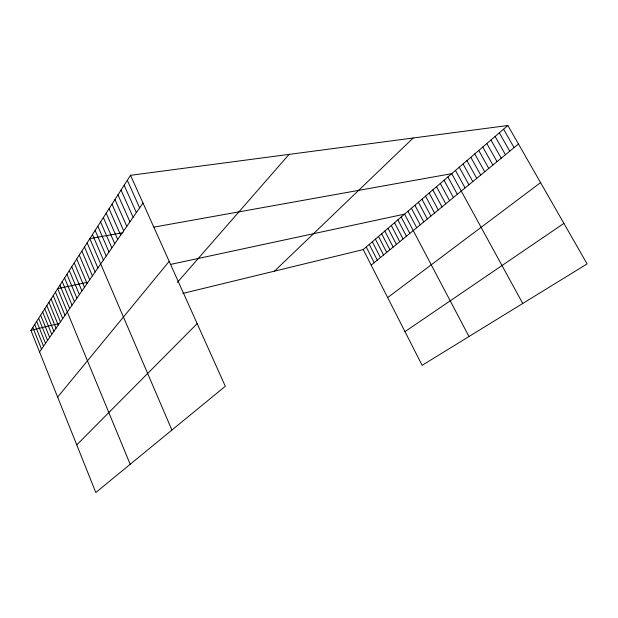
<?xml version="1.0" encoding="UTF-8"?>
<svg xmlns="http://www.w3.org/2000/svg" width="618" height="618" viewBox="0 0 618 618"><rect width="100%" height="100%" fill="white"/><g stroke="black" fill="none" stroke-linecap="round" stroke-linejoin="round"><path stroke-width="0.93" d="M130.529 175.311L225.307 386.258L95.798 492.5L30.9 330.336L130.529 175.311L507.865 125.5L587.1 263.901L422.117 365.338L363.253 249.572L507.865 125.5M39.552 351.959L142.99 203.044M57.621 397.111L169.185 261.352M177.42 282.349L289.062 154.384M76.74 444.875L197.157 323.608M274.477 271.147L413.21 137.992M371.186 265.168L518.463 144.017M387.664 297.582L540.572 182.627M404.983 331.634L563.902 223.376M30.9 330.336L58.525 323.623M182.889 293.403L363.253 249.572M87.13 282.341L57.675 288.676L130.189 464.288M170.406 264.45L404.574 214.122L468.992 336.524M123.044 232.669L89.834 238.625L171.904 430.066M153.998 227.107L451.735 173.658L522.751 303.461M503.562 129.193L514.083 147.625M499.313 132.839L509.75 151.194M495.103 136.447L505.462 154.716M490.947 140.016L501.221 158.208M486.829 143.546L497.026 161.653M482.766 147.038L492.878 165.068M478.741 150.491L488.776 168.444M474.755 153.905L484.721 171.781M470.816 157.281L480.704 175.079M466.922 160.626L476.733 178.347M463.067 163.94L472.809 181.576M459.251 167.208L468.915 184.774M455.474 170.452L465.068 187.942M447.872 176.972L457.328 194.307M444.048 180.247L453.434 197.513M440.271 183.492L449.587 200.68M436.524 186.706L445.771 203.816M432.824 189.881L442.001 206.914M429.162 193.025L438.27 209.981M425.539 196.13L434.585 213.017M421.955 199.205L430.931 216.022M418.401 202.256L427.316 218.996M414.894 205.269L423.739 221.939M411.418 208.251L420.201 224.844M407.973 211.201L416.702 227.725M401.198 217.011L409.804 233.403M397.861 219.877L406.405 236.2M394.554 222.712L403.044 238.965M391.287 225.516L399.715 241.7M388.05 228.297L396.416 244.411M384.844 231.047L393.148 247.1M381.669 233.774L389.919 249.757M378.525 236.47L386.721 252.391M375.412 239.143L383.554 254.995M372.33 241.785L380.418 257.575M369.27 244.404L377.312 260.132M366.25 246.999L374.23 262.665M127.316 180.317L139.645 207.857M124.148 185.238L136.354 212.6M121.035 190.081L133.117 217.258M117.968 194.848L129.927 221.847M114.956 199.537L126.79 226.358M111.989 204.156L123.708 230.8M109.069 208.699L120.672 235.172M106.196 213.171L117.683 239.475M103.361 217.582L114.739 243.708M100.572 221.916L111.843 247.88M97.829 226.188L108.992 251.989M95.126 230.398L106.18 256.03M92.461 234.546L103.415 260.016M87.13 242.835L97.883 267.98M84.473 246.976L95.118 271.959M81.854 251.055L92.399 275.875M79.274 255.072L89.718 279.738M76.725 259.027L87.076 283.538M74.222 262.92L84.481 287.277M71.758 266.767L81.916 290.97M69.324 270.553L79.39 294.601M66.922 274.276L76.902 298.185M64.566 277.953L74.454 301.715M62.233 281.576L72.036 305.192M59.938 285.153L69.656 308.621M55.442 292.152L64.99 315.334M53.241 295.574L62.712 318.618M51.07 298.95L60.456 321.862M48.93 302.287L58.239 325.06M46.813 305.57L56.045 328.212M44.735 308.815L53.89 331.318M42.681 312.013L51.758 334.384M40.649 315.165L49.656 337.413M38.648 318.278L47.578 340.402M36.671 321.352L45.531 343.345M34.724 324.388L43.515 346.25M32.8 327.378L41.522 349.124"/></g></svg>
